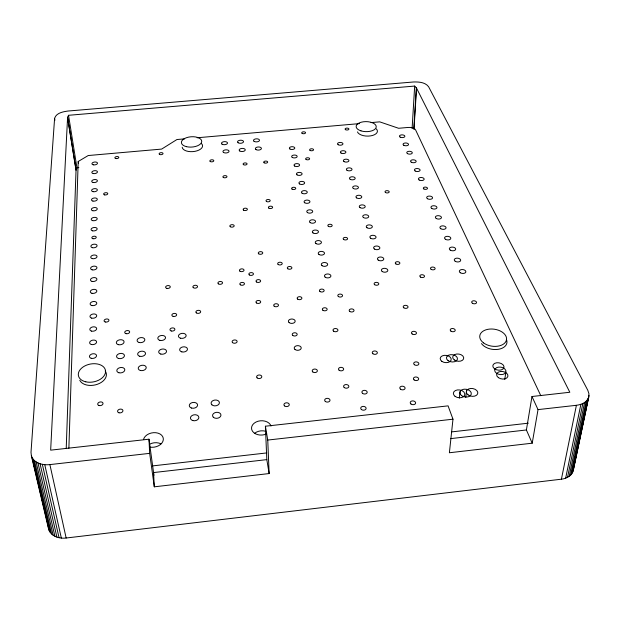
<?xml version="1.0" encoding="UTF-8"?>
<svg xmlns="http://www.w3.org/2000/svg" width="620" height="620" viewBox="0 0 620 620"><rect width="100%" height="100%" fill="white"/><g stroke="black" fill="none" stroke-linecap="round" stroke-linejoin="round"><path stroke-width="0.93" d="M68.874 448.245L78.205 161.487L88.226 155.535L161.65 149.087L176.933 139.531L184.62 138.857M66.216 448.632L76.051 169.795L67.596 117.25L68.533 115.297L414.671 86.072L416.539 88.118L569.819 392.259L531.976 396.506L526.396 429.97L532.208 443.192L449.392 452.755L452.98 419.197L448.074 405.86L265.399 426.219L266.817 459.629L269.134 473.556L154.295 486.816L149.676 453.36L148.978 439.2L50.662 450.151L67.596 117.25M412.114 128.433L414.671 86.072M413.835 128.247L416.33 87.746M413.982 129.596L416.539 88.118M54.599 118.335L31 452.352L31.411 455.987L48.647 529.279C50.933 536.385 59.404 538.919 66.154 538.013L561.41 479.198C566.339 478.617 571.803 475.966 573.167 470.797L588.752 396.986L588.923 393.669L587.791 390.282L428.583 86.707C425.165 82.158 418.671 81.809 413.455 81.987L67.906 111.042C63.054 111.74 56.219 112.894 54.599 118.335L54.924 120.218M459.327 398.055L460.032 391.67M465.775 397.343L466.511 390.949M504.789 379.448L505.835 372.178A5.681 3.72 9.4 0 0 498.666 367.094A5.681 3.72 9.4 0 0 496.496 373.224A5.681 3.72 9.4 0 0 505.835 372.178M573.167 470.797L589 395.351M532.208 443.192L538.028 409.611L531.976 396.506M561.41 479.198L576.399 405.294C581.421 404.697 587.256 402.31 588.752 396.986M565.649 478.214L580.886 404.31M567.517 477.4L582.854 403.504M569.168 476.385L584.598 402.504M570.586 475.199L586.078 401.334M571.733 473.858L587.279 400.001M572.593 472.378L588.171 398.552M76.051 169.795L76.927 167.757L68.533 115.297M152.419 465.922L266.833 452.918M451.43 431.923L528.341 423.181M266.817 459.629L153.551 472.572L154.295 486.816M450.43 438.65L526.396 429.97M31.411 455.987C33.961 463.341 42.958 465.426 49.887 464.597L149.676 453.36M269.134 473.556L267.755 440.061L452.98 419.197M538.028 409.611L576.399 405.294M76.927 167.757L78.856 167.586M197.114 137.772L359.522 123.612M371.054 122.605L379.704 121.853L398.606 128.278L408.061 127.449A6.324 3.154 2.2 0 1 415.64 130.006L540.811 395.723M33.147 459.25L50.328 532.572M33.651 463.621L34.309 466.442M36.735 476.772L38.06 482.407M39.82 489.916L41.145 495.558M42.245 500.255L43.129 504.006M43.571 505.889L44.237 508.702M46.663 519.033L47.322 521.854M32.116 457.676L49.337 530.991M34.48 460.66L51.607 534.006M37.967 462.939L54.924 536.308M36.092 461.9L53.15 535.261M40.06 463.76L56.908 537.145M42.338 464.341L59.055 537.734M44.764 464.682L61.349 538.082M49.887 464.597L66.154 538.013M265.399 426.219L267.755 440.061M67.565 117.645L76.028 170.213M78.205 161.487L78.484 163.246M148.978 439.2L153.938 475.37M48.314 526.527L48.647 529.279M573.376 467.426L573.423 469.139M266.662 433.853A9.897 7.169 -3 0 1 252.503 431.257A9.897 7.169 -3 0 1 258.098 421.236A9.897 7.169 -3 0 1 271.025 426.049M149.428 444.276A9.99 7.246 -10.1 0 1 160.983 443.866M254.518 433.388A9.812 7.184 -3 0 1 265.685 431.264M506.37 339.38A13.501 8.587 8.3 0 1 498.496 349.293A13.501 8.587 8.3 0 1 481.492 343.581M201.469 143.584A10.207 5.208 -4.1 0 1 195.052 151.327A10.207 5.208 -4.1 0 1 182.21 147.281M376.34 128.898A10.075 5.053 1 0 1 370.597 135.888A10.075 5.053 1 0 1 357.453 131.889M105.222 371A13.772 9.083 -11.2 0 1 97.627 384.199A13.772 9.083 -11.2 0 1 79.778 380.285M143.507 439.51A10.075 7.231 -9.9 0 1 155.837 432.714A10.075 7.231 -9.9 0 1 162.82 441.518A10.075 7.231 -9.9 0 1 149.435 446.997M360.995 130.867A10.052 5.014 0.9 0 0 376.239 126.867A10.052 5.014 0.9 0 0 361.344 122.186A10.052 5.014 0.9 0 0 360.995 130.867M186.403 146.653A10.191 5.169 -4.1 0 0 201.725 141.414A10.191 5.169 -4.1 0 0 186.542 137.679A10.191 5.169 -4.1 0 0 186.403 146.653M85.785 381.819A13.787 9.06 -11.1 0 0 105.547 370.954A13.787 9.06 -11.1 0 0 84.452 366.133A13.787 9.06 -11.1 0 0 85.785 381.819M483.515 342.876A13.516 8.572 8.2 0 0 506.075 341.163A13.516 8.572 8.2 0 0 489.87 329.057A13.516 8.572 8.2 0 0 483.515 342.876M415.199 170.996A2.852 1.504 2.8 0 0 419.996 170.554A2.852 1.504 2.8 0 0 416.594 168.547A2.852 1.504 2.8 0 0 415.199 170.996M310.078 150.42A1.961 1.015 -0.6 0 0 313.433 150.118A1.961 1.015 -0.6 0 0 311.294 148.769A1.961 1.015 -0.6 0 0 310.078 150.42M356.647 197.912A2.929 1.62 1.1 0 0 361.631 197.447A2.929 1.62 1.1 0 0 358.29 195.285A2.929 1.62 1.1 0 0 356.647 197.912M256.417 302.917A2.387 1.504 -2.6 0 0 260.516 302.498A2.387 1.504 -2.6 0 0 258.044 300.475A2.387 1.504 -2.6 0 0 256.417 302.917M91.21 358.298A3.573 2.309 -10.7 0 0 96.534 355.71A3.573 2.309 -10.7 0 0 91.233 354.253A3.573 2.309 -10.7 0 0 91.21 358.298M196.284 312.837A2.418 1.527 -5.3 0 0 200.446 312.41A2.418 1.527 -5.3 0 0 198.098 310.341A2.418 1.527 -5.3 0 0 196.284 312.837M268.832 208.119A2.124 1.186 -1.9 0 0 272.474 207.77A2.124 1.186 -1.9 0 0 270.25 206.189A2.124 1.186 -1.9 0 0 268.832 208.119M92.178 269.847A3.216 1.883 -8.7 0 0 96.968 267.731A3.216 1.883 -8.7 0 0 92.194 266.561A3.216 1.883 -8.7 0 0 92.178 269.847M414.4 364.715A2.604 1.736 5.4 0 0 418.771 364.242A2.604 1.736 5.4 0 0 415.671 361.894A2.604 1.736 5.4 0 0 414.4 364.715M455.064 396.335A5.774 3.929 8.2 0 0 464.659 395.25A5.774 3.929 8.2 0 0 457.568 389.91A5.774 3.929 8.2 0 0 455.064 396.335M105.307 321.989A2.457 1.534 -9.3 0 0 108.95 320.276A2.457 1.534 -9.3 0 0 105.276 319.315A2.457 1.534 -9.3 0 0 105.307 321.989M91.652 318.122A3.41 2.108 -9.7 0 0 96.736 315.758A3.41 2.108 -9.7 0 0 91.667 314.433A3.41 2.108 -9.7 0 0 91.652 318.122M139.733 356.267A3.968 2.596 -8.5 0 0 145.53 353.392A3.968 2.596 -8.5 0 0 139.508 351.765A3.968 2.596 -8.5 0 0 139.733 356.267M118.583 358.484A3.983 2.596 -9.5 0 0 124.45 355.593A3.983 2.596 -9.5 0 0 118.467 353.966A3.983 2.596 -9.5 0 0 118.583 358.484M254.092 141.337A3.007 1.534 -2.2 0 0 259.261 140.872A3.007 1.534 -2.2 0 0 256.145 138.833A3.007 1.534 -2.2 0 0 254.092 141.337M374.403 249.023A3.139 1.845 2.2 0 0 379.727 248.496A3.139 1.845 2.2 0 0 376.1 246.024A3.139 1.845 2.2 0 0 374.403 249.023M328.337 226.3A2.178 1.248 0.3 0 0 332.056 225.944A2.178 1.248 0.3 0 0 329.638 224.277A2.178 1.248 0.3 0 0 328.337 226.3M333.576 331.15A2.48 1.612 1.1 0 0 337.799 330.708A2.48 1.612 1.1 0 0 335.04 328.538A2.48 1.612 1.1 0 0 333.576 331.15M292.252 157.41A2.759 1.442 -1.1 0 0 296.98 156.976A2.759 1.442 -1.1 0 0 294.012 155.062A2.759 1.442 -1.1 0 0 292.252 157.41M93.023 191.665A2.899 1.534 -7.4 0 0 97.356 189.929A2.899 1.534 -7.4 0 0 93.039 188.984A2.899 1.534 -7.4 0 0 93.023 191.665M91.365 344.495A3.518 2.24 -10.3 0 0 96.604 341.984A3.518 2.24 -10.3 0 0 91.38 340.574A3.518 2.24 -10.3 0 0 91.365 344.495M118.311 344.658A3.921 2.519 -9.2 0 0 124.085 341.853A3.921 2.519 -9.2 0 0 118.195 340.279A3.921 2.519 -9.2 0 0 118.311 344.658M411.308 162.208A2.813 1.465 2.6 0 0 416.043 161.774A2.813 1.465 2.6 0 0 412.695 159.821A2.813 1.465 2.6 0 0 411.308 162.208M382.215 271.506A3.232 1.953 2.7 0 0 387.686 270.956A3.232 1.953 2.7 0 0 383.927 268.336A3.232 1.953 2.7 0 0 382.215 271.506M349.765 311.418A2.426 1.542 1.7 0 0 353.896 310.992A2.426 1.542 1.7 0 0 351.153 308.915A2.426 1.542 1.7 0 0 349.765 311.418M339.109 370.202A2.588 1.759 1.6 0 0 343.519 369.729A2.588 1.759 1.6 0 0 340.62 367.358A2.588 1.759 1.6 0 0 339.109 370.202M294.624 166.028A2.79 1.48 -1 0 0 299.406 165.594A2.79 1.48 -1 0 0 296.399 163.626A2.79 1.48 -1 0 0 294.624 166.028M343.697 239.49A2.224 1.294 0.9 0 0 347.479 239.119A2.224 1.294 0.9 0 0 344.976 237.39A2.224 1.294 0.9 0 0 343.697 239.49M232.601 342.643A2.496 1.643 -3.9 0 0 236.902 342.194A2.496 1.643 -3.9 0 0 234.376 339.969A2.496 1.643 -3.9 0 0 232.601 342.643M115.862 158.542A1.984 1.015 -6.4 0 0 118.8 157.395A1.984 1.015 -6.4 0 0 115.816 156.783A1.984 1.015 -6.4 0 0 115.862 158.542M91.512 331.103A3.464 2.17 -10 0 0 96.666 328.67A3.464 2.17 -10 0 0 91.528 327.306A3.464 2.17 -10 0 0 91.512 331.103M345.549 129.673A1.907 0.961 0.4 0 0 348.804 129.386A1.907 0.961 0.4 0 0 346.65 128.115A1.907 0.961 0.4 0 0 345.549 129.673M118.862 372.744A4.045 2.682 -9.8 0 0 124.822 369.768A4.045 2.682 -9.8 0 0 118.738 368.079A4.045 2.682 -9.8 0 0 118.862 372.744M322.028 265.654A3.193 1.922 0.2 0 0 327.476 265.112A3.193 1.922 0.2 0 0 323.95 262.539A3.193 1.922 0.2 0 0 322.028 265.654M218.317 283.813A2.333 1.434 -4.1 0 0 222.332 283.41A2.333 1.434 -4.1 0 0 220.007 281.488A2.333 1.434 -4.1 0 0 218.317 283.813M104.664 194.889A2.093 1.116 -7.2 0 0 107.772 193.626A2.093 1.116 -7.2 0 0 104.648 192.944A2.093 1.116 -7.2 0 0 104.664 194.889M255.944 149.544A3.046 1.573 -2.2 0 0 261.175 149.079A3.046 1.573 -2.2 0 0 258.013 146.987A3.046 1.573 -2.2 0 0 255.944 149.544M325.206 277.187A3.24 1.976 0.4 0 0 330.724 276.629A3.24 1.976 0.4 0 0 327.135 273.986A3.24 1.976 0.4 0 0 325.206 277.187M193.269 287.626A2.348 1.442 -5.2 0 0 197.307 287.223A2.348 1.442 -5.2 0 0 195.036 285.278A2.348 1.442 -5.2 0 0 193.269 287.626M450.942 331.142A2.519 1.604 6.4 0 0 455.142 330.692A2.519 1.604 6.4 0 0 452.065 328.522A2.519 1.604 6.4 0 0 450.942 331.142M240.266 284.758A2.333 1.442 -3.2 0 0 244.28 284.355A2.333 1.442 -3.2 0 0 241.901 282.425A2.333 1.442 -3.2 0 0 240.266 284.758M341.054 153.039A2.751 1.426 0.4 0 0 345.743 152.613A2.751 1.426 0.4 0 0 342.651 150.722A2.751 1.426 0.4 0 0 341.054 153.039M350.176 179.281A2.86 1.534 0.8 0 0 355.035 178.831A2.86 1.534 0.8 0 0 351.803 176.785A2.86 1.534 0.8 0 0 350.176 179.281M249.294 274.908A2.309 1.403 -2.8 0 0 253.262 274.513A2.309 1.403 -2.8 0 0 250.883 272.622A2.309 1.403 -2.8 0 0 249.294 274.908M223.293 177.413A2.03 1.085 -3.3 0 0 226.788 177.095A2.03 1.085 -3.3 0 0 224.758 175.638A2.03 1.085 -3.3 0 0 223.293 177.413M361.382 409.487A2.705 1.914 3.3 0 0 365.978 408.975A2.705 1.914 3.3 0 0 362.886 406.394A2.705 1.914 3.3 0 0 361.382 409.487M92.047 281.395A3.263 1.938 -8.9 0 0 96.914 279.225A3.263 1.938 -8.9 0 0 92.07 278.016A3.263 1.938 -8.9 0 0 92.047 281.395M180.583 338.218A3.875 2.511 -6.3 0 0 186.147 335.443A3.875 2.511 -6.3 0 0 180.157 333.885A3.875 2.511 -6.3 0 0 180.583 338.218M325.283 401.396A2.674 1.883 1.1 0 0 329.848 400.884A2.674 1.883 1.1 0 0 326.887 398.35A2.674 1.883 1.1 0 0 325.283 401.396M344.216 387.531A2.643 1.829 2.1 0 0 348.711 387.035A2.643 1.829 2.1 0 0 345.735 384.578A2.643 1.829 2.1 0 0 344.216 387.531M494.597 368.838A5.657 3.689 9.2 0 0 503.889 367.8A5.657 3.689 9.2 0 0 496.767 362.77A5.657 3.689 9.2 0 0 494.597 368.838M362.553 393.344A2.658 1.852 3.2 0 0 367.063 392.84A2.658 1.852 3.2 0 0 364.025 390.352A2.658 1.852 3.2 0 0 362.553 393.344M223.51 152.419A3.054 1.573 -3.1 0 0 228.764 151.947A3.054 1.573 -3.1 0 0 225.703 149.846A3.054 1.573 -3.1 0 0 223.51 152.419M92.597 230.826A3.061 1.705 -8 0 0 97.162 228.904A3.061 1.705 -8 0 0 92.612 227.85A3.061 1.705 -8 0 0 92.597 230.826M385.562 192.533A2.1 1.147 2 0 0 389.112 192.2A2.1 1.147 2 0 0 386.663 190.666A2.1 1.147 2 0 0 385.562 192.533M278.147 264.469A2.279 1.372 -1.6 0 0 282.053 264.081A2.279 1.372 -1.6 0 0 279.643 262.237A2.279 1.372 -1.6 0 0 278.147 264.469M222.045 144.15A3.015 1.542 -3.2 0 0 227.238 143.685A3.015 1.542 -3.2 0 0 224.215 141.639A3.015 1.542 -3.2 0 0 222.045 144.15M400.179 137.105A2.712 1.364 2 0 0 404.752 136.695A2.712 1.364 2 0 0 401.558 134.881A2.712 1.364 2 0 0 400.179 137.105M367.017 227.749A3.054 1.751 1.7 0 0 372.194 227.246A3.054 1.751 1.7 0 0 368.683 224.905A3.054 1.751 1.7 0 0 367.017 227.749M91.923 293.283A3.309 1.992 -9.2 0 0 96.852 291.051A3.309 1.992 -9.2 0 0 91.938 289.803A3.309 1.992 -9.2 0 0 91.923 293.283M318.944 254.44A3.146 1.868 0.1 0 0 324.314 253.906A3.146 1.868 0.1 0 0 320.85 251.41A3.146 1.868 0.1 0 0 318.944 254.44M294.973 349.447A3.511 2.341 -0.7 0 0 300.995 348.804A3.511 2.341 -0.7 0 0 297.205 345.666A3.511 2.341 -0.7 0 0 294.973 349.447M370.659 238.243A3.1 1.798 1.9 0 0 375.906 237.724A3.1 1.798 1.9 0 0 372.341 235.321A3.1 1.798 1.9 0 0 370.659 238.243M353.369 188.48A2.899 1.573 1 0 0 358.29 188.015A2.899 1.573 1 0 0 355.004 185.915A2.899 1.573 1 0 0 353.369 188.48M315.944 243.536A3.1 1.821 -0.1 0 0 321.245 243.017A3.1 1.821 -0.1 0 0 317.835 240.583A3.1 1.821 -0.1 0 0 315.944 243.536M423.886 188.96A2.1 1.131 3.2 0 0 427.413 188.627A2.1 1.131 3.2 0 0 424.894 187.116A2.1 1.131 3.2 0 0 423.886 188.96M431.148 269.336A2.333 1.395 4.5 0 0 435.054 268.94A2.333 1.395 4.5 0 0 432.241 267.065A2.333 1.395 4.5 0 0 431.148 269.336M93.225 173.546A2.829 1.465 -7.2 0 0 97.448 171.887A2.829 1.465 -7.2 0 0 93.24 170.996A2.829 1.465 -7.2 0 0 93.225 173.546M302.149 133.393A1.914 0.969 -0.8 0 0 305.428 133.099A1.914 0.969 -0.8 0 0 303.358 131.82A1.914 0.969 -0.8 0 0 302.149 133.393M292.067 189.123A2.069 1.131 -1.1 0 0 295.616 188.79A2.069 1.131 -1.1 0 0 293.392 187.286A2.069 1.131 -1.1 0 0 292.067 189.123M93.318 164.819A2.79 1.426 -7 0 0 97.487 163.2A2.79 1.426 -7 0 0 93.333 162.332A2.79 1.426 -7 0 0 93.318 164.819M374.697 284.727A2.356 1.449 2.5 0 0 378.688 284.324A2.356 1.449 2.5 0 0 375.968 282.379A2.356 1.449 2.5 0 0 374.697 284.727M139.136 342.504A3.906 2.519 -8.3 0 0 144.847 339.714A3.906 2.519 -8.3 0 0 138.919 338.14A3.906 2.519 -8.3 0 0 139.136 342.504M239.746 150.978A3.046 1.573 -2.7 0 0 244.993 150.513A3.046 1.573 -2.7 0 0 241.878 148.412A3.046 1.573 -2.7 0 0 239.746 150.978M243.474 164.641A2 1.054 -2.6 0 0 246.907 164.331A2 1.054 -2.6 0 0 244.861 162.928A2 1.054 -2.6 0 0 243.474 164.641M322.888 310.256A2.418 1.534 0.4 0 0 327.011 309.829A2.418 1.534 0.4 0 0 324.345 307.768A2.418 1.534 0.4 0 0 322.888 310.256M344.022 161.572A2.79 1.465 0.5 0 0 348.765 161.138A2.79 1.465 0.5 0 0 345.627 159.193A2.79 1.465 0.5 0 0 344.022 161.572M93.124 182.489A2.868 1.504 -7.3 0 0 97.402 180.792A2.868 1.504 -7.3 0 0 93.14 179.877A2.868 1.504 -7.3 0 0 93.124 182.489M312.782 371.915A2.588 1.767 0.2 0 0 317.208 371.434A2.588 1.767 0.2 0 0 314.379 369.063A2.588 1.767 0.2 0 0 312.782 371.915M472.409 303.25A2.449 1.504 6.7 0 0 476.47 302.831A2.449 1.504 6.7 0 0 473.432 300.793A2.449 1.504 6.7 0 0 472.409 303.25M304.73 202.763A2.937 1.635 -0.6 0 0 309.76 202.283A2.937 1.635 -0.6 0 0 306.559 200.105A2.937 1.635 -0.6 0 0 304.73 202.763M99.029 405.534A2.705 1.837 -11.6 0 0 103.036 403.488A2.705 1.837 -11.6 0 0 99.022 402.318A2.705 1.837 -11.6 0 0 99.029 405.534M302.103 193.223A2.899 1.597 -0.7 0 0 307.071 192.758A2.899 1.597 -0.7 0 0 303.924 190.635A2.899 1.597 -0.7 0 0 302.103 193.223M299.545 183.923A2.86 1.55 -0.8 0 0 304.451 183.474A2.86 1.55 -0.8 0 0 301.351 181.404A2.86 1.55 -0.8 0 0 299.545 183.923M297.058 174.863A2.829 1.511 -0.9 0 0 301.901 174.422A2.829 1.511 -0.9 0 0 298.848 172.407A2.829 1.511 -0.9 0 0 297.058 174.863M289.943 148.994A2.728 1.411 -1.1 0 0 294.608 148.575A2.728 1.411 -1.1 0 0 291.687 146.708A2.728 1.411 -1.1 0 0 289.943 148.994M468.085 394.894A5.782 3.906 8.8 0 0 477.656 393.808A5.782 3.906 8.8 0 0 470.495 388.484A5.782 3.906 8.8 0 0 468.085 394.894M498.418 377.658A5.712 3.759 9.6 0 0 507.803 376.603A5.712 3.759 9.6 0 0 500.588 371.465A5.712 3.759 9.6 0 0 498.418 377.658M292.756 335.404A2.48 1.628 -0.9 0 0 297.011 334.963A2.48 1.628 -0.9 0 0 294.345 332.777A2.48 1.628 -0.9 0 0 292.756 335.404M243.559 210.126A2.124 1.194 -2.7 0 0 247.217 209.785A2.124 1.194 -2.7 0 0 245.047 208.188A2.124 1.194 -2.7 0 0 243.559 210.126M360.011 207.599A2.976 1.659 1.3 0 0 365.064 207.119A2.976 1.659 1.3 0 0 361.669 204.902A2.976 1.659 1.3 0 0 360.011 207.599M347.06 170.314A2.821 1.496 0.7 0 0 351.865 169.872A2.821 1.496 0.7 0 0 348.673 167.881A2.821 1.496 0.7 0 0 347.06 170.314M363.467 217.542A3.015 1.705 1.5 0 0 368.582 217.047A3.015 1.705 1.5 0 0 365.134 214.776A3.015 1.705 1.5 0 0 363.467 217.542M338.163 144.716A2.72 1.395 0.3 0 0 342.798 144.297A2.72 1.395 0.3 0 0 339.752 142.445A2.72 1.395 0.3 0 0 338.163 144.716M460.296 272.738A3.278 1.953 5.7 0 0 465.752 272.188A3.278 1.953 5.7 0 0 461.714 269.553A3.278 1.953 5.7 0 0 460.296 272.738M181.823 351.865A3.929 2.588 -6.5 0 0 187.472 349.013A3.929 2.588 -6.5 0 0 181.389 347.401A3.929 2.588 -6.5 0 0 181.823 351.865M256.463 281.945A2.325 1.434 -2.5 0 0 260.462 281.542A2.325 1.434 -2.5 0 0 258.052 279.62A2.325 1.434 -2.5 0 0 256.463 281.945M454.336 359.957A5.549 3.635 7.2 0 0 463.558 358.941A5.549 3.635 7.2 0 0 456.746 354.012A5.549 3.635 7.2 0 0 454.336 359.957M264.104 162.789A1.992 1.046 -2 0 0 267.522 162.479A1.992 1.046 -2 0 0 265.445 161.084A1.992 1.046 -2 0 0 264.104 162.789M159.898 340.357A3.883 2.511 -7.3 0 0 165.532 337.575A3.883 2.511 -7.3 0 0 159.573 336.009A3.883 2.511 -7.3 0 0 159.898 340.357M287.804 268.755A2.294 1.387 -1.2 0 0 291.733 268.359A2.294 1.387 -1.2 0 0 289.276 266.499A2.294 1.387 -1.2 0 0 287.804 268.755M166.873 288.362A2.348 1.434 -6.3 0 0 170.275 286.773A2.348 1.434 -6.3 0 0 166.672 285.89A2.348 1.434 -6.3 0 0 166.873 288.362M118.947 412.781A2.72 1.875 -10.9 0 0 122.946 410.696A2.72 1.875 -10.9 0 0 118.87 409.51A2.72 1.875 -10.9 0 0 118.947 412.781M92.923 201.074A2.937 1.581 -7.6 0 0 97.309 199.291A2.937 1.581 -7.6 0 0 92.938 198.323A2.937 1.581 -7.6 0 0 92.923 201.074M440.789 228.726A3.092 1.751 4.3 0 0 445.958 228.222A3.092 1.751 4.3 0 0 442.2 225.874A3.092 1.751 4.3 0 0 440.789 228.726M160.812 354.067A3.945 2.596 -7.5 0 0 166.532 351.199A3.945 2.596 -7.5 0 0 160.487 349.579A3.945 2.596 -7.5 0 0 160.812 354.067M171.306 330.995A2.472 1.589 -6.7 0 0 174.879 329.243A2.472 1.589 -6.7 0 0 171.074 328.259A2.472 1.589 -6.7 0 0 171.306 330.995M445.462 239.281A3.139 1.798 4.6 0 0 450.701 238.762A3.139 1.798 4.6 0 0 446.881 236.344A3.139 1.798 4.6 0 0 445.462 239.281M455.212 261.268A3.232 1.899 5.3 0 0 460.598 260.726A3.232 1.899 5.3 0 0 456.63 258.168A3.232 1.899 5.3 0 0 455.212 261.268M307.419 212.552A2.976 1.682 -0.5 0 0 312.519 212.063A2.976 1.682 -0.5 0 0 309.272 209.824A2.976 1.682 -0.5 0 0 307.419 212.552M92.419 247.69A3.123 1.782 -8.3 0 0 97.084 245.69A3.123 1.782 -8.3 0 0 92.434 244.582A3.123 1.782 -8.3 0 0 92.419 247.69M92.946 238.692A2.216 1.248 -8.2 0 0 96.255 237.282A2.216 1.248 -8.2 0 0 92.961 236.507A2.216 1.248 -8.2 0 0 92.946 238.692M92.822 210.73A2.976 1.62 -7.7 0 0 97.263 208.909A2.976 1.62 -7.7 0 0 92.83 207.909A2.976 1.62 -7.7 0 0 92.822 210.73M313.03 232.926A3.061 1.767 -0.2 0 0 318.254 232.422A3.061 1.767 -0.2 0 0 314.906 230.051A3.061 1.767 -0.2 0 0 313.03 232.926M310.186 222.603A3.015 1.721 -0.4 0 0 315.347 222.107A3.015 1.721 -0.4 0 0 312.046 219.806A3.015 1.721 -0.4 0 0 310.186 222.603M91.791 305.521A3.364 2.046 -9.4 0 0 96.798 303.219A3.364 2.046 -9.4 0 0 91.806 301.94A3.364 2.046 -9.4 0 0 91.791 305.521M191.611 408.068A4.177 2.929 -6.8 0 0 197.578 404.86A4.177 2.929 -6.8 0 0 191.092 403.031A4.177 2.929 -6.8 0 0 191.611 408.068M419.197 180.009A2.891 1.542 3 0 0 424.049 179.552A2.891 1.542 3 0 0 420.593 177.498A2.891 1.542 3 0 0 419.197 180.009M192.805 420.577A4.232 3.007 -7 0 0 198.857 417.275A4.232 3.007 -7 0 0 192.278 415.4A4.232 3.007 -7 0 0 192.805 420.577M461.582 395.614A5.782 3.921 8.5 0 0 471.161 394.529A5.782 3.921 8.5 0 0 464.031 389.197A5.782 3.921 8.5 0 0 461.582 395.614M420.469 277.055A2.348 1.418 4.2 0 0 424.413 276.66A2.348 1.418 4.2 0 0 421.6 274.745A2.348 1.418 4.2 0 0 420.469 277.055M448.066 360.631A5.549 3.643 7 0 0 457.296 359.615A5.549 3.643 7 0 0 450.515 354.679A5.549 3.643 7 0 0 448.066 360.631M319.966 291.485A2.364 1.472 0.2 0 0 324.004 291.075A2.364 1.472 0.2 0 0 321.4 289.098A2.364 1.472 0.2 0 0 319.966 291.485M427.498 198.733A2.968 1.62 3.5 0 0 432.466 198.261A2.968 1.62 3.5 0 0 428.9 196.091A2.968 1.62 3.5 0 0 427.498 198.733M126.007 333.653A2.488 1.581 -8.7 0 0 129.665 331.894A2.488 1.581 -8.7 0 0 125.914 330.902A2.488 1.581 -8.7 0 0 126.007 333.653M258.718 253.828A2.248 1.333 -2.3 0 0 262.578 253.448A2.248 1.333 -2.3 0 0 260.245 251.658A2.248 1.333 -2.3 0 0 258.718 253.828M372.907 353.733A2.55 1.697 3.2 0 0 377.231 353.268A2.55 1.697 3.2 0 0 374.294 350.982A2.55 1.697 3.2 0 0 372.907 353.733M92.713 220.642A3.015 1.659 -7.9 0 0 97.216 218.775A3.015 1.659 -7.9 0 0 92.729 217.744A3.015 1.659 -7.9 0 0 92.713 220.642M403.853 307.822A2.433 1.527 4 0 0 407.945 307.396A2.433 1.527 4 0 0 405.077 305.342A2.433 1.527 4 0 0 403.853 307.822M395.893 263.934A2.302 1.372 3.1 0 0 399.784 263.539A2.302 1.372 3.1 0 0 397.079 261.694A2.302 1.372 3.1 0 0 395.893 263.934M412.161 333.963A2.511 1.62 4.8 0 0 416.377 333.521A2.511 1.62 4.8 0 0 413.393 331.328A2.511 1.62 4.8 0 0 412.161 333.963M284.487 405.883A2.682 1.899 -1.3 0 0 289.083 405.371A2.682 1.899 -1.3 0 0 286.223 402.814A2.682 1.899 -1.3 0 0 284.487 405.883M338.365 296.515A2.379 1.488 1.1 0 0 342.426 296.096A2.379 1.488 1.1 0 0 339.76 294.097A2.379 1.488 1.1 0 0 338.365 296.515M410.967 403.984A2.712 1.883 6 0 0 415.524 403.473A2.712 1.883 6 0 0 412.3 400.915A2.712 1.883 6 0 0 410.967 403.984M414.129 379.913A2.643 1.79 5.7 0 0 418.57 379.425A2.643 1.79 5.7 0 0 415.423 376.999A2.643 1.79 5.7 0 0 414.129 379.913M400.497 389.182A2.666 1.829 5.2 0 0 404.984 388.686A2.666 1.829 5.2 0 0 401.845 386.214A2.666 1.829 5.2 0 0 400.497 389.182M274.203 306.203A2.395 1.519 -1.8 0 0 278.318 305.776A2.395 1.519 -1.8 0 0 275.792 303.738A2.395 1.519 -1.8 0 0 274.203 306.203M173.174 316.386A2.426 1.534 -6.4 0 0 176.677 314.697A2.426 1.534 -6.4 0 0 172.941 313.743A2.426 1.534 -6.4 0 0 173.174 316.386M257.13 377.898A2.596 1.782 -2.8 0 0 261.594 377.41A2.596 1.782 -2.8 0 0 258.897 375.007A2.596 1.782 -2.8 0 0 257.13 377.898M239.894 271.134A2.294 1.395 -3.1 0 0 243.846 270.738A2.294 1.395 -3.1 0 0 241.506 268.871A2.294 1.395 -3.1 0 0 239.894 271.134M306.102 159.464A1.984 1.039 -0.7 0 0 309.504 159.154A1.984 1.039 -0.7 0 0 307.342 157.767A1.984 1.039 -0.7 0 0 306.102 159.464M266.437 201.407A2.1 1.17 -1.9 0 0 270.041 201.066A2.1 1.17 -1.9 0 0 267.848 199.508A2.1 1.17 -1.9 0 0 266.437 201.407M230.253 226.703A2.17 1.24 -3.3 0 0 233.996 226.347A2.17 1.24 -3.3 0 0 231.803 224.68A2.17 1.24 -3.3 0 0 230.253 226.703M159.417 154.326A1.969 1.008 -5.1 0 0 162.812 154.024A1.969 1.008 -5.1 0 0 160.975 152.667A1.969 1.008 -5.1 0 0 159.417 154.326M210.203 161.479A1.984 1.039 -3.6 0 0 213.621 161.169A1.984 1.039 -3.6 0 0 211.66 159.782A1.984 1.039 -3.6 0 0 210.203 161.479M297.654 299.119A2.379 1.496 -0.7 0 0 301.731 298.708A2.379 1.496 -0.7 0 0 299.158 296.701A2.379 1.496 -0.7 0 0 297.654 299.119M407.503 153.636A2.775 1.434 2.4 0 0 412.184 153.21A2.775 1.434 2.4 0 0 408.89 151.303A2.775 1.434 2.4 0 0 407.503 153.636M403.798 145.274A2.744 1.395 2.2 0 0 408.425 144.855A2.744 1.395 2.2 0 0 405.178 142.995A2.744 1.395 2.2 0 0 403.798 145.274M238.088 142.74A3.007 1.534 -2.7 0 0 243.272 142.282A3.007 1.534 -2.7 0 0 240.203 140.236A3.007 1.534 -2.7 0 0 238.088 142.74M140.352 370.473A4.03 2.674 -8.7 0 0 146.235 367.505A4.03 2.674 -8.7 0 0 140.12 365.823A4.03 2.674 -8.7 0 0 140.352 370.473M92.295 258.61A3.17 1.829 -8.5 0 0 97.03 256.556A3.17 1.829 -8.5 0 0 92.31 255.417A3.17 1.829 -8.5 0 0 92.295 258.61M450.267 250.124A3.185 1.845 4.9 0 0 455.584 249.589A3.185 1.845 4.9 0 0 451.686 247.109A3.185 1.845 4.9 0 0 450.267 250.124M436.24 218.465A3.046 1.705 4 0 0 441.339 217.969A3.046 1.705 4 0 0 437.65 215.683A3.046 1.705 4 0 0 436.24 218.465M431.807 208.467A3.007 1.659 3.7 0 0 436.844 207.987A3.007 1.659 3.7 0 0 433.217 205.755A3.007 1.659 3.7 0 0 431.807 208.467M441.789 361.305A5.541 3.65 6.7 0 0 451.035 360.29A5.541 3.65 6.7 0 0 444.284 355.345A5.541 3.65 6.7 0 0 441.789 361.305M211.854 404.782A4.162 2.922 -5.5 0 0 219.023 403.992A4.162 2.922 -5.5 0 0 214.892 400.039A4.162 2.922 -5.5 0 0 211.854 404.782M213.311 417.214A4.216 2.999 -5.6 0 0 220.573 416.4A4.216 2.999 -5.6 0 0 216.38 412.339A4.216 2.999 -5.6 0 0 213.311 417.214M289.106 322.594A3.402 2.201 -1 0 0 294.942 321.989A3.402 2.201 -1 0 0 291.292 319.037A3.402 2.201 -1 0 0 289.106 322.594M378.254 260.106A3.185 1.899 2.4 0 0 383.648 259.563A3.185 1.899 2.4 0 0 379.959 257.021A3.185 1.899 2.4 0 0 378.254 260.106"/></g></svg>
